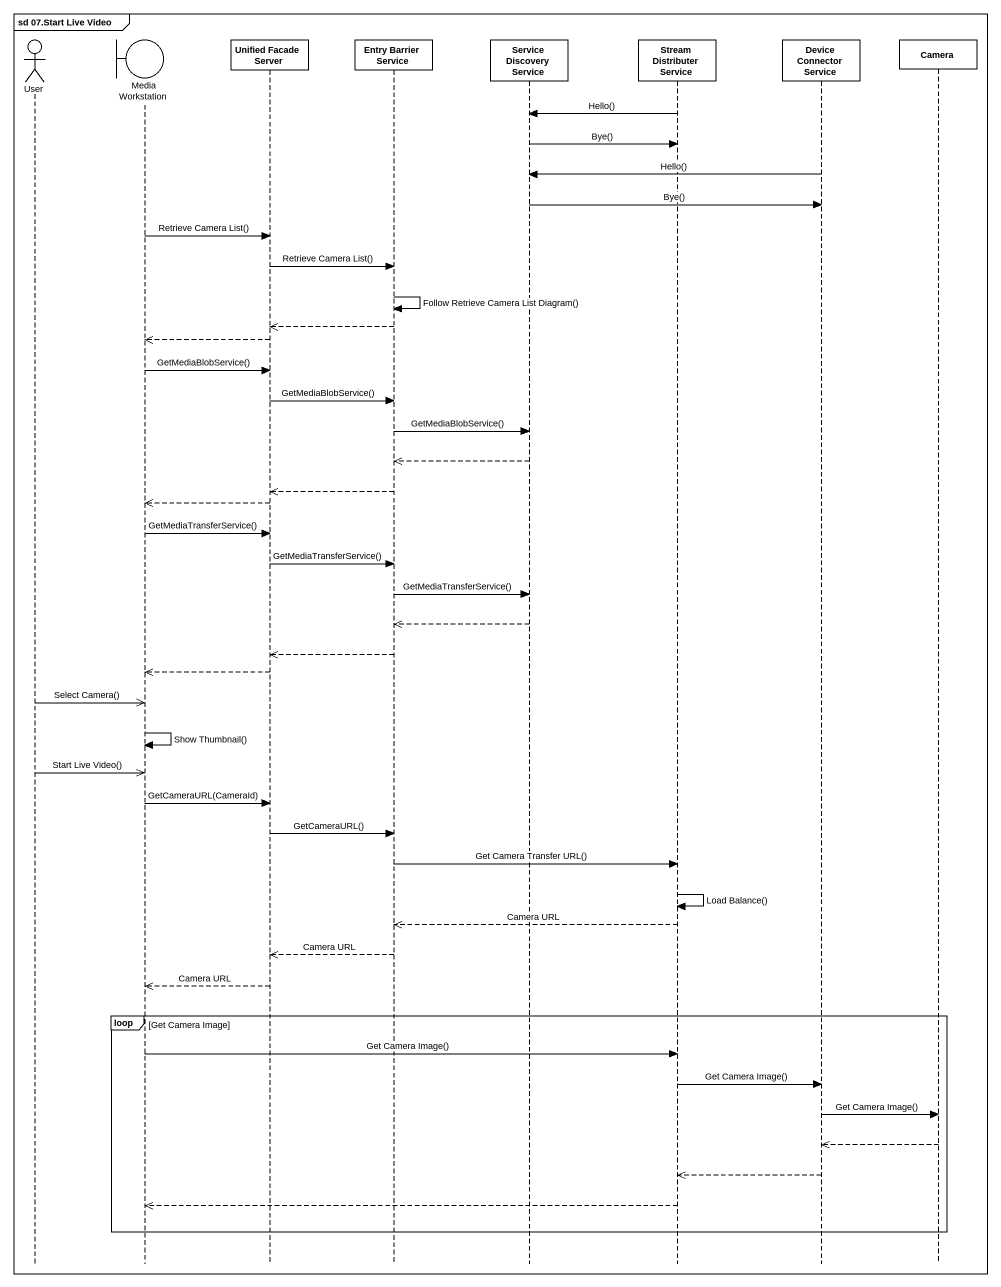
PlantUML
@startuml
mainframe sd 07.Start Live Video
hide footbox
actor User
boundary "Media Workstation" as Media_Workstation
participant "Unified Facade Server" as Unified_Facade_Server
participant "Entry Barrier Service" as Entry_Barrier_Service
participant "Service Discovery Service" as Service_Discovery_Service
participant "Stream Distributer Service" as Stream_Distributer_Service
participant "Device Connector Service" as Device_Connector_Service
participant Camera

Stream_Distributer_Service -> Service_Discovery_Service : Hello()
Service_Discovery_Service -> Stream_Distributer_Service : Bye()
Device_Connector_Service -> Service_Discovery_Service : Hello()
Service_Discovery_Service -> Device_Connector_Service : Bye()
Media_Workstation -> Unified_Facade_Server : Retrieve Camera List()
Unified_Facade_Server -> Entry_Barrier_Service : Retrieve Camera List()
Entry_Barrier_Service -> Entry_Barrier_Service : Follow Retrieve Camera List Diagram()
Entry_Barrier_Service -->> Unified_Facade_Server
Unified_Facade_Server -->> Media_Workstation
Media_Workstation -> Unified_Facade_Server : GetMediaBlobService()
Unified_Facade_Server -> Entry_Barrier_Service : GetMediaBlobService()
Entry_Barrier_Service -> Service_Discovery_Service : GetMediaBlobService()
Service_Discovery_Service -->> Entry_Barrier_Service
Entry_Barrier_Service -->> Unified_Facade_Server
Unified_Facade_Server -->> Media_Workstation
Media_Workstation -> Unified_Facade_Server : GetMediaTransferService()
Unified_Facade_Server -> Entry_Barrier_Service : GetMediaTransferService()
Entry_Barrier_Service -> Service_Discovery_Service : GetMediaTransferService()
Service_Discovery_Service -->> Entry_Barrier_Service
Entry_Barrier_Service -->> Unified_Facade_Server
Unified_Facade_Server -->> Media_Workstation
User ->> Media_Workstation : Select Camera()
Media_Workstation -> Media_Workstation : Show Thumbnail()
User ->> Media_Workstation : Start Live Video()
Media_Workstation -> Unified_Facade_Server : GetCameraURL(CameraId)
Unified_Facade_Server -> Entry_Barrier_Service : GetCameraURL()
Entry_Barrier_Service -> Stream_Distributer_Service : Get Camera Transfer URL()
Stream_Distributer_Service -> Stream_Distributer_Service : Load Balance()
Stream_Distributer_Service -->> Entry_Barrier_Service : Camera URL
Entry_Barrier_Service -->> Unified_Facade_Server : Camera URL
Unified_Facade_Server -->> Media_Workstation : Camera URL
loop Get Camera Image
  Media_Workstation -> Stream_Distributer_Service : Get Camera Image()
  Stream_Distributer_Service -> Device_Connector_Service : Get Camera Image()
  Device_Connector_Service -> Camera : Get Camera Image()
  Camera -->> Device_Connector_Service
  Device_Connector_Service -->> Stream_Distributer_Service
  Stream_Distributer_Service -->> Media_Workstation
end
@enduml
